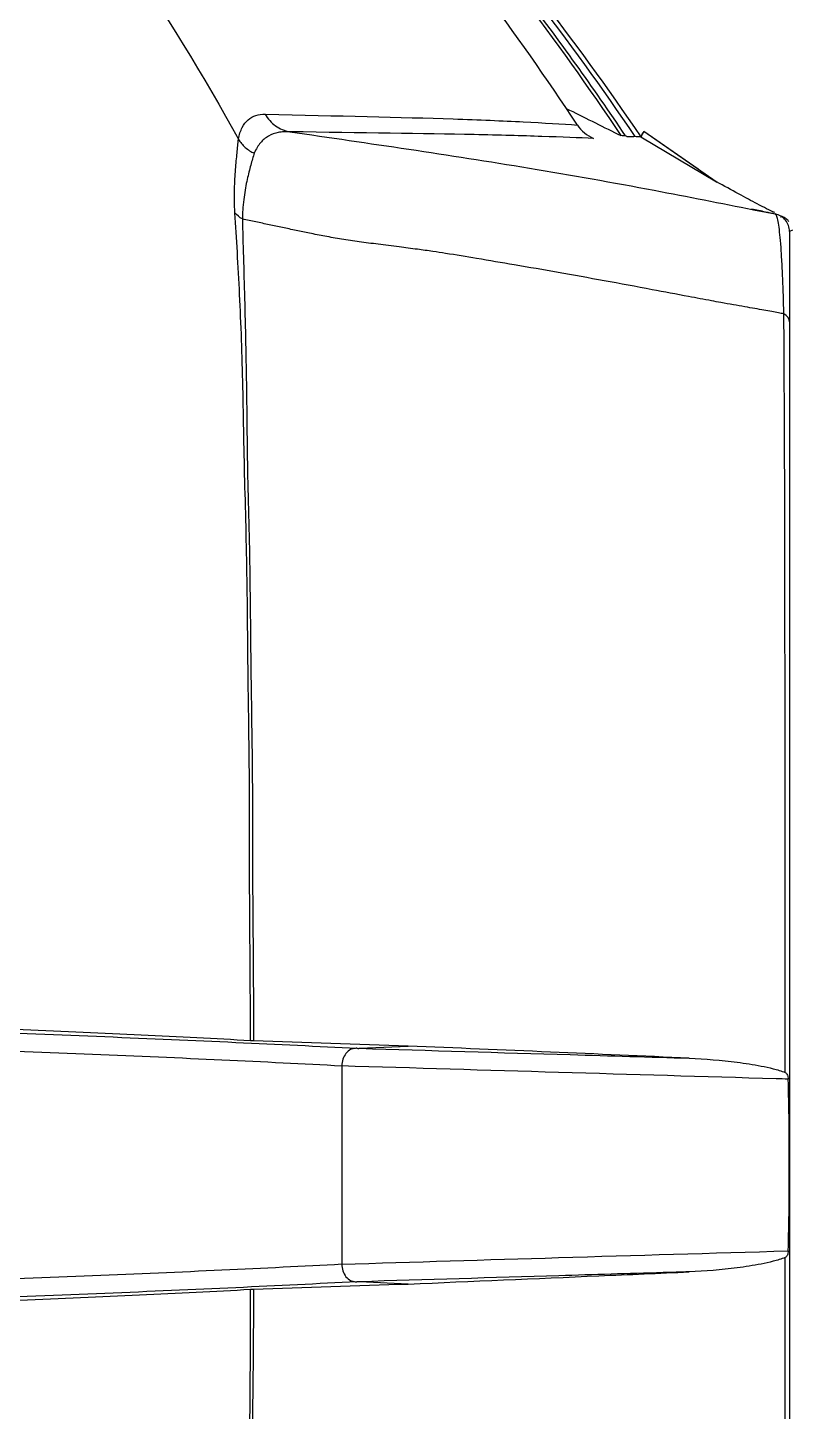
# Model space of a CAD drawing. Extents: x 9.3 to 87.2, y 0.6 to 68.8.
# Drawn here: x 83.627 to 84.911, y 26.251 to 28.58 of the extents above; entities that cross this region are included whole.
import ezdxf

# ---------------------------------------------------------------- set-up
doc = ezdxf.new("R2010")
doc.units = 0
doc.header["$MEASUREMENT"] = 0
doc.layers.add('OBJECT', color=7, linetype='CONTINUOUS')

msp = doc.modelspace()

# ---------------------------------------------------------------- linework, layer by layer
at = {"layer": 'OBJECT'}
for p, q in [((83.9715, 28.4101), (83.9817, 28.3918)), ((84.6355, 28.3966), (84.6336, 28.3976)), ((84.6591, 28.3962), (84.7868, 28.3203)), ((84.7558, 28.3415), (84.6643, 28.4048)), ((84.8492, 28.2732), (84.8856, 28.2661)), ((84.8856, 28.2661), (84.8878, 28.2649)), ((84.9146, 28.2387), (84.9096, 28.2367)), ((84.1854, 26.8617), (84.2678, 26.8655)), ((84.1556, 26.8318), (84.1556, 26.4986)), ((84.9091, 26.6652), (84.9091, 26.6652)), ((84.2678, 26.4649), (84.1854, 26.4687))]:
    msp.add_line(p, q, dxfattribs=at)
at = {"layer": 'OBJECT', "flags": 128}
msp.add_lwpolyline([(84.788, 28.3192), (84.7733, 28.3294), (84.6643, 28.4048)], dxfattribs=at)
at = {"layer": 'OBJECT'}
for centre, radius, start, end in [((84.9092, 26.5754), 0.0898, 89.7376, 90.0311), ((84.9092, 26.7561), 0.0909, 269.9692, 270.2591)]:
    msp.add_arc(centre, radius, start, end, dxfattribs=at)
for points, knots in [([(82.903, 29.9666), (83.0787, 29.8736), (83.2482, 29.7704), (83.4928, 29.6), (83.5726, 29.5408), (83.7283, 29.4177), (83.8042, 29.3538), (83.9152, 29.2545), (83.9518, 29.2207), (84.0237, 29.1523), (84.0591, 29.1177), (84.1635, 29.0121), (84.2308, 28.9398), (84.426, 28.7169), (84.5472, 28.5605), (84.6591, 28.3962)], [0, 0, 0, 0, 0.25, 0.25, 0.375, 0.375, 0.5, 0.5, 0.5625, 0.5625, 0.625, 0.625, 0.75, 0.75, 1, 1, 1, 1]), ([(82.9048, 29.9611), (82.992, 29.9149), (83.0777, 29.8662), (83.2461, 29.7634), (83.3287, 29.7095), (83.5714, 29.5402), (83.7263, 29.4175), (84.0199, 29.1541), (84.1587, 29.0134), (84.4181, 28.7162), (84.5387, 28.5597), (84.6493, 28.3964)], [0, 0, 0, 0, 0.125, 0.125, 0.25, 0.25, 0.5, 0.5, 0.75, 0.75, 1, 1, 1, 1]), ([(84.6336, 28.3976), (84.579, 28.479), (84.5219, 28.5586), (84.4029, 28.7143), (84.3411, 28.7902), (84.2129, 28.938), (84.1466, 29.0099), (84.0094, 29.1497), (83.9387, 29.2175), (83.7203, 29.4142), (83.5666, 29.5364), (83.3258, 29.7047), (83.2438, 29.7584), (83.0766, 29.8605), (82.9916, 29.909), (82.9049, 29.9549)], [0, 0, 0, 0, 0.125, 0.125, 0.25, 0.25, 0.375, 0.375, 0.5, 0.5, 0.75, 0.75, 0.875, 0.875, 1, 1, 1, 1]), ([(82.9045, 29.951), (82.9909, 29.9052), (83.0757, 29.8569), (83.2423, 29.755), (83.3241, 29.7015), (83.4841, 29.5895), (83.5624, 29.5311), (83.7153, 29.4094), (83.7897, 29.3463), (83.9343, 29.2158), (84.0047, 29.1483), (84.1412, 29.0088), (84.2075, 28.9368), (84.3988, 28.7155), (84.517, 28.5605), (84.6256, 28.398)], [0, 0, 0, 0, 0.125, 0.125, 0.25, 0.25, 0.375, 0.375, 0.5, 0.5, 0.625, 0.625, 0.75, 0.75, 1, 1, 1, 1]), ([(84.5524, 28.4159), (84.5008, 28.4943), (84.4469, 28.5711), (84.3345, 28.7208), (84.2761, 28.7939), (84.1547, 28.9363), (84.0917, 29.0058), (83.9614, 29.1409), (83.8943, 29.2063), (83.7563, 29.3327), (83.6853, 29.3937), (83.5396, 29.5115), (83.4647, 29.5683), (83.2356, 29.731), (83.0766, 29.8298), (82.9113, 29.9187)], [0, 0, 0, 0, 0.125, 0.125, 0.25, 0.25, 0.375, 0.375, 0.5, 0.5, 0.625, 0.625, 0.75, 0.75, 1, 1, 1, 1]), ([(84.5338, 28.4438), (84.5628, 28.4294), (84.5934, 28.4141), (84.6239, 28.3988), (84.6256, 28.398)], [0, 0, 0, 0, 0.945279, 1, 1, 1, 1]), ([(83.9817, 28.3917), (83.9831, 28.3997), (83.9853, 28.4063), (83.9909, 28.4171), (83.9942, 28.4214), (84.0058, 28.4315), (84.0154, 28.4344), (84.0268, 28.4341)], [0, 0, 0, 0, 0.25, 0.25, 0.5, 0.5, 1, 1, 1, 1]), ([(84.0268, 28.4341), (84.1502, 28.4312), (84.2555, 28.4291), (84.387, 28.4247), (84.4264, 28.423), (84.4962, 28.4195), (84.5267, 28.4176), (84.5524, 28.4159)], [0, 0, 0, 0, 0.5, 0.5, 0.75, 0.75, 1, 1, 1, 1]), ([(84.0268, 28.4341), (84.0311, 28.4264), (84.0371, 28.4196), (84.0513, 28.4094), (84.0595, 28.406), (84.0681, 28.4045)], [0, 0, 0, 0, 0.5, 0.5, 1, 1, 1, 1]), ([(84.0681, 28.4045), (84.0664, 28.4045), (84.0647, 28.4046), (84.0614, 28.4046), (84.0565, 28.4044), (84.0519, 28.4038), (84.0429, 28.402), (84.0374, 28.4001), (84.0274, 28.3944), (84.0229, 28.3906), (84.0148, 28.3811), (84.0113, 28.3754), (84.0085, 28.3684)], [0, 0, 0, 0, 0.0625, 0.0625, 0.125, 0.25, 0.25, 0.5, 0.5, 0.75, 0.75, 1, 1, 1, 1]), ([(84.5797, 28.3934), (84.5553, 28.3944), (84.5262, 28.3955), (84.4591, 28.3977), (84.421, 28.3988), (84.2932, 28.4014), (84.1899, 28.4027), (84.0681, 28.4045)], [0, 0, 0, 0, 0.25, 0.25, 0.5, 0.5, 1, 1, 1, 1]), ([(84.0681, 28.4045), (84.2014, 28.3852), (84.403, 28.3561), (84.6714, 28.3087), (84.7939, 28.2843), (84.8492, 28.2732)], [0, 0, 0, 0, 0.5170964, 0.7822719, 1, 1, 1, 1]), ([(84.6643, 28.4048), (84.6641, 28.4045), (84.6638, 28.404), (84.6618, 28.4006), (84.6598, 28.3973), (84.6591, 28.3962)], [0, 0, 0, 0, 0.3997066, 0.7993997, 1, 1, 1, 1]), ([(83.9758, 28.2678), (83.9749, 28.2829), (83.9749, 28.296), (83.9756, 28.3201), (83.9762, 28.3311), (83.9777, 28.3511), (83.9786, 28.3602), (83.9802, 28.3771), (83.981, 28.3848), (83.9817, 28.3918)], [0, 0, 0, 0, 0.25, 0.25, 0.5, 0.5, 0.75, 0.75, 1, 1, 1, 1]), ([(83.9817, 28.3917), (83.9848, 28.3866), (83.9887, 28.3821), (83.9978, 28.3741), (84.003, 28.3708), (84.0085, 28.3684)], [0, 0, 0, 0, 0.5, 0.5, 1, 1, 1, 1]), ([(84.0085, 28.3684), (84.0065, 28.3623), (84.0045, 28.3557), (84.0004, 28.341), (83.9984, 28.3329), (83.9945, 28.3151), (83.9927, 28.3054), (83.9905, 28.2891), (83.9899, 28.2834), (83.9891, 28.2742), (83.9889, 28.2711), (83.9887, 28.2662), (83.9886, 28.2646), (83.9885, 28.2612), (83.9885, 28.2594), (83.9885, 28.2577)], [0, 0, 0, 0, 0.25, 0.25, 0.5, 0.5, 0.75, 0.75, 0.875, 0.875, 0.9375, 0.9375, 0.96875, 0.96875, 1, 1, 1, 1]), ([(84.8846, 28.2684), (84.8758, 28.2726), (84.8543, 28.2831), (84.8119, 28.3064), (84.7868, 28.3203)], [0, 0, 0, 0, 0.405367, 1, 1, 1, 1]), ([(84.0018, 26.8744), (84.0021, 26.9388), (84.0015, 27.0031), (84.0008, 27.0989), (84.0005, 27.1307), (84.0005, 27.1781), (84.0006, 27.1939), (84.0007, 27.2254), (84.0006, 27.2411), (84.0004, 27.3196), (83.9995, 27.382), (83.9983, 27.4748), (83.9979, 27.5055), (83.9973, 27.5666), (83.997, 27.597), (83.9963, 27.6574), (83.9957, 27.6875), (83.9944, 27.7473), (83.9936, 27.777), (83.992, 27.8352), (83.9913, 27.8638), (83.9904, 27.9198), (83.99, 27.9473), (83.9887, 28.0014), (83.9879, 28.0281), (83.9861, 28.0803), (83.985, 28.1057), (83.9814, 28.1795), (83.9785, 28.2256), (83.9758, 28.2677)], [0, 0, 0, 0, 0.125, 0.125, 0.1875, 0.1875, 0.21875, 0.21875, 0.25, 0.25, 0.375, 0.375, 0.4375, 0.4375, 0.5, 0.5, 0.5625, 0.5625, 0.625, 0.625, 0.6875, 0.6875, 0.75, 0.75, 0.8125, 0.8125, 0.875, 0.875, 1, 1, 1, 1]), ([(83.9885, 28.2577), (83.9893, 28.2169), (83.9908, 28.172), (83.9927, 28.0995), (83.9933, 28.0745), (83.9944, 28.023), (83.9949, 27.9966), (83.9957, 27.9428), (83.9959, 27.9155), (83.9965, 27.8598), (83.9971, 27.8313), (83.9985, 27.7733), (83.9993, 27.7438), (84.0005, 27.6842), (84.001, 27.6543), (84.0017, 27.594), (84.002, 27.5638), (84.0027, 27.5029), (84.0031, 27.4722), (84.0044, 27.3798), (84.0053, 27.3176), (84.0056, 27.2394), (84.0057, 27.2237), (84.0057, 27.1924), (84.0056, 27.1767), (84.0056, 27.1294), (84.0059, 27.0977), (84.0066, 27.0023), (84.0072, 26.9383), (84.0069, 26.8742)], [0, 0, 0, 0, 0.125, 0.125, 0.1875, 0.1875, 0.25, 0.25, 0.3125, 0.3125, 0.375, 0.375, 0.4375, 0.4375, 0.5, 0.5, 0.5625, 0.5625, 0.625, 0.625, 0.75, 0.75, 0.78125, 0.78125, 0.8125, 0.8125, 0.875, 0.875, 1, 1, 1, 1]), ([(84.9001, 28.0979), (84.897, 28.0985), (84.8903, 28.0998), (84.8791, 28.1019), (84.8659, 28.1043), (84.8508, 28.107), (84.8337, 28.11), (84.8145, 28.1134), (84.7959, 28.1166), (84.7707, 28.1213), (84.7321, 28.1286), (84.6717, 28.1399), (84.5985, 28.1536), (84.5212, 28.1675), (84.4496, 28.1799), (84.3865, 28.1906), (84.3408, 28.1982), (84.3076, 28.2033), (84.2815, 28.2069), (84.2507, 28.2109), (84.2181, 28.215), (84.1859, 28.2191), (84.156, 28.2236), (84.1281, 28.2284), (84.1025, 28.2335), (84.0787, 28.2385), (84.0562, 28.2432), (84.0336, 28.248), (84.0111, 28.2528), (83.996, 28.256), (83.9885, 28.2577)], [0, 0, 0, 0, 0.010055, 0.022297, 0.036727, 0.053344, 0.072148, 0.093139, 0.116317, 0.133602, 0.175891, 0.243162, 0.331396, 0.41605, 0.497146, 0.566728, 0.624255, 0.647909, 0.676949, 0.711384, 0.751221, 0.786743, 0.819856, 0.850562, 0.878864, 0.90314, 0.927392, 0.95162, 0.975822, 1, 1, 1, 1]), ([(84.8861, 28.266), (84.8805, 28.2671), (84.8671, 28.2699), (84.8537, 28.2726), (84.8458, 28.2742)], [0, 0, 0, 0, 0.412755, 1, 1, 1, 1]), ([(84.9001, 28.098), (84.9, 28.1016), (84.8999, 28.1053), (84.8997, 28.1125), (84.8996, 28.116), (84.8993, 28.1263), (84.8991, 28.1328), (84.8984, 28.1518), (84.8979, 28.1635), (84.8969, 28.1849), (84.8963, 28.1947), (84.8952, 28.2121), (84.8946, 28.2197), (84.8933, 28.2331), (84.8927, 28.2389), (84.8913, 28.2488), (84.8906, 28.2529), (84.8892, 28.2594), (84.8885, 28.2618), (84.8874, 28.2643), (84.8871, 28.2649), (84.8865, 28.2656), (84.8863, 28.2658), (84.886, 28.266), (84.8858, 28.2661), (84.8856, 28.2661)], [0, 0, 0, 0, 0.03125, 0.03125, 0.0625, 0.0625, 0.125, 0.125, 0.25, 0.25, 0.375, 0.375, 0.5, 0.5, 0.625, 0.625, 0.75, 0.75, 0.875, 0.875, 0.9375, 0.9375, 0.96875, 0.96875, 1, 1, 1, 1]), ([(84.9096, 28.2367), (84.9096, 28.2435), (84.9072, 28.2504), (84.8985, 28.261), (84.8923, 28.2647), (84.8856, 28.2661)], [0, 0, 0, 0, 0.5, 0.5, 1, 1, 1, 1]), ([(84.8944, 28.2614), (84.8949, 28.2613), (84.8954, 28.2615), (84.8962, 28.262), (84.8966, 28.2624), (84.8971, 28.2624)], [0, 0, 0, 0, 0.5, 0.5, 1, 1, 1, 1]), ([(84.9082, 28.2534), (84.908, 28.2538), (84.907, 28.2552), (84.9034, 28.259), (84.8987, 28.2611), (84.8968, 28.2619)], [0, 0, 0, 0, 0.162334, 0.65393, 1, 1, 1, 1]), ([(84.9096, 28.2367), (84.9096, 28.2368), (84.9096, 28.2342), (84.9096, 28.2257), (84.9096, 28.2222), (84.9096, 28.2134), (84.9096, 28.2083), (84.9096, 28.1962), (84.9096, 28.1894), (84.9096, 28.1737), (84.9096, 28.1647), (84.9096, 28.1353), (84.9096, 28.1121), (84.9096, 28.0844)], [0, 0, 0, 0, 0.25, 0.25, 0.375, 0.375, 0.5, 0.5, 0.625, 0.625, 0.75, 0.75, 1, 1, 1, 1]), ([(84.9023, 26.8208), (84.9023, 26.9361), (84.9023, 27.05), (84.9022, 27.2188), (84.9022, 27.2747), (84.9021, 27.3859), (84.9021, 27.4413), (84.9019, 27.604), (84.9018, 27.7084), (84.9012, 27.9092), (84.9008, 28.0056), (84.9001, 28.0979)], [0, 0, 0, 0, 0.25, 0.25, 0.375, 0.375, 0.5, 0.5, 0.75, 0.75, 1, 1, 1, 1]), ([(84.9096, 28.0844), (84.9097, 27.9831), (84.9097, 27.8766), (84.9096, 27.6536), (84.9096, 27.5371), (84.9096, 27.294), (84.9096, 27.1706), (84.9096, 26.9205), (84.9096, 26.7937), (84.9096, 26.6652)], [0, 0, 0, 0, 0.25, 0.25, 0.5, 0.5, 0.75, 0.75, 1, 1, 1, 1]), ([(82.1309, 26.9285), (82.1566, 26.928), (82.1822, 26.9275), (82.2332, 26.9264), (82.3094, 26.9248), (82.3845, 26.9231), (82.5333, 26.9197), (82.6306, 26.9173), (82.9157, 26.91), (83.097, 26.9047), (83.4424, 26.8935), (83.6048, 26.8875), (83.8329, 26.8782), (83.9064, 26.875), (84.0479, 26.8684), (84.1159, 26.8651), (84.181, 26.8617)], [0, 0, 0, 0, 0.03125, 0.03125, 0.0625, 0.125, 0.125, 0.25, 0.25, 0.5, 0.5, 0.75, 0.75, 0.875, 0.875, 1, 1, 1, 1]), ([(84.0018, 26.8744), (83.8842, 26.881), (83.7567, 26.887), (83.5503, 26.8956), (83.4791, 26.8983), (83.3315, 26.9037), (83.2554, 26.9063), (83.099, 26.9112), (83.0187, 26.9137), (82.8536, 26.9184), (82.7688, 26.9206), (82.5092, 26.9272), (82.329, 26.9313), (82.1414, 26.9352)], [0, 0, 0, 0, 0.25, 0.25, 0.375, 0.375, 0.5, 0.5, 0.625, 0.625, 0.75, 0.75, 1, 1, 1, 1]), ([(84.1556, 26.8318), (84.0268, 26.8386), (83.8864, 26.8451), (83.5858, 26.8575), (83.4254, 26.8634), (83.0844, 26.8745), (82.9053, 26.8798), (82.5302, 26.8895), (82.3339, 26.8941), (82.1309, 26.8982)], [0, 0, 0, 0, 0.25, 0.25, 0.5, 0.5, 0.75, 0.75, 1, 1, 1, 1]), ([(84.181, 26.8617), (84.1802, 26.8617), (84.1793, 26.8617), (84.1773, 26.8615), (84.1763, 26.8614), (84.1737, 26.8609), (84.1721, 26.8603), (84.1677, 26.858), (84.1651, 26.8558), (84.1606, 26.8503), (84.1588, 26.847), (84.1563, 26.8398), (84.1557, 26.836), (84.1556, 26.832)], [0, 0, 0, 0, 0.0625, 0.0625, 0.125, 0.125, 0.25, 0.25, 0.5, 0.5, 0.75, 0.75, 1, 1, 1, 1]), ([(84.181, 26.8617), (84.1816, 26.8617), (84.1821, 26.8617), (84.1827, 26.8616), (84.183, 26.8616), (84.1834, 26.8616), (84.1837, 26.8616), (84.1839, 26.8616), (84.1842, 26.8616), (84.1844, 26.8616), (84.1846, 26.8616), (84.1849, 26.8616), (84.1851, 26.8617), (84.1852, 26.8617), (84.1852, 26.8617), (84.1853, 26.8617), (84.1853, 26.8617), (84.1853, 26.8617), (84.1854, 26.8617)], [0, 0, 0, 0, 0.000050556, 0.000050556, 0.000050556, 0.0000818144, 0.0000818144, 0.0000818144, 0.0001011032, 0.0001011032, 0.0001011032, 0.0001205568, 0.0001205568, 0.0001205568, 0.0001251167, 0.0001251167, 0.0001251167, 0.000127272, 0.000127272, 0.000127272, 0.000127272]), ([(84.1854, 26.8617), (84.3037, 26.8581), (84.4221, 26.8545), (84.5405, 26.851), (84.6072, 26.849), (84.6739, 26.847), (84.7406, 26.845)], [0, 0, 0, 0, 0.01234064, 0.01234064, 0.01234064, 0.01929563, 0.01929563, 0.01929563, 0.01929563]), ([(84.7406, 26.845), (84.6628, 26.8485), (84.5849, 26.8519), (84.507, 26.8553), (84.4273, 26.8587), (84.3475, 26.8621), (84.2678, 26.8655)], [0.00657067, 0.00657067, 0.00657067, 0.00657067, 0.01565711, 0.01565711, 0.01565711, 0.02496035, 0.02496035, 0.02496035, 0.02496035]), ([(84.9073, 26.8097), (84.9006, 26.8099), (84.8938, 26.8101), (84.8871, 26.8103), (84.765, 26.8138), (84.643, 26.8174), (84.5209, 26.821), (84.3991, 26.8247), (84.2773, 26.8283), (84.1556, 26.832)], [0, 0, 0, 0, 0.00070372, 0.00070372, 0.00070372, 0.01342346, 0.01342346, 0.01342346, 0.02611525, 0.02611525, 0.02611525, 0.02611525]), ([(84.7406, 26.845), (84.7677, 26.8438), (84.7947, 26.8417), (84.8352, 26.8365), (84.8486, 26.8345), (84.8688, 26.8305), (84.8755, 26.829), (84.8889, 26.8255), (84.8956, 26.8235), (84.9023, 26.8208)], [0, 0, 0, 0, 0.5, 0.5, 0.75, 0.75, 0.875, 0.875, 1, 1, 1, 1]), ([(84.9023, 26.8208), (84.9039, 26.8201), (84.9052, 26.8187), (84.9068, 26.8147), (84.9072, 26.8123), (84.9073, 26.8097)], [0, 0, 0, 0, 0.5, 0.5, 1, 1, 1, 1]), ([(84.9091, 26.6652), (84.9091, 26.6893), (84.9091, 26.7134), (84.9086, 26.7615), (84.9083, 26.7856), (84.9073, 26.8097)], [0, 0, 0, 0, 0.5, 0.5, 1, 1, 1, 1]), ([(84.9073, 26.5207), (84.9083, 26.5447), (84.9086, 26.5688), (84.9091, 26.617), (84.9091, 26.6411), (84.9091, 26.6652)], [0, 0, 0, 0, 0.5, 0.5, 1, 1, 1, 1]), ([(84.9096, 26.6652), (84.9096, 26.5367), (84.9096, 26.41), (84.9096, 26.16), (84.9096, 26.0367), (84.9096, 25.7936), (84.9096, 25.6771), (84.9097, 25.4541), (84.9097, 25.3475), (84.9096, 25.2462)], [0, 0, 0, 0, 0.25, 0.25, 0.5, 0.5, 0.75, 0.75, 1, 1, 1, 1]), ([(84.1556, 26.4983), (84.2773, 26.502), (84.3991, 26.5057), (84.5209, 26.5093), (84.6497, 26.5132), (84.7785, 26.517), (84.9073, 26.5207)], [0.00000011, 0.00000011, 0.00000011, 0.00000011, 0.0126919, 0.0126919, 0.0126919, 0.02611535, 0.02611535, 0.02611535, 0.02611535]), ([(84.9023, 26.5096), (84.8957, 26.5069), (84.889, 26.5049), (84.8756, 26.5014), (84.8689, 26.4999), (84.8486, 26.4959), (84.8351, 26.4938), (84.7947, 26.4887), (84.7677, 26.4865), (84.7406, 26.4853)], [0, 0, 0, 0, 0.125, 0.125, 0.25, 0.25, 0.5, 0.5, 1, 1, 1, 1]), ([(84.9001, 25.2327), (84.9008, 25.3248), (84.9012, 25.421), (84.9018, 25.6213), (84.9019, 25.7255), (84.9021, 25.8878), (84.9021, 25.943), (84.9022, 26.054), (84.9022, 26.11), (84.9022, 26.2227), (84.9023, 26.2795), (84.9023, 26.3939), (84.9023, 26.4516), (84.9023, 26.5096)], [0, 0, 0, 0, 0.25, 0.25, 0.5, 0.5, 0.625, 0.625, 0.75, 0.75, 0.875, 0.875, 1, 1, 1, 1]), ([(84.9073, 26.5207), (84.9072, 26.5181), (84.9068, 26.5157), (84.9052, 26.5117), (84.9039, 26.5103), (84.9023, 26.5096)], [0, 0, 0, 0, 0.5, 0.5, 1, 1, 1, 1]), ([(82.1309, 26.4322), (82.3339, 26.4363), (82.5302, 26.4408), (82.9053, 26.4506), (83.0844, 26.4558), (83.4254, 26.467), (83.5858, 26.4729), (83.8864, 26.4853), (84.0268, 26.4918), (84.1556, 26.4986)], [0, 0, 0, 0, 0.25, 0.25, 0.5, 0.5, 0.75, 0.75, 1, 1, 1, 1]), ([(84.1556, 26.4983), (84.1557, 26.4944), (84.1564, 26.4905), (84.1589, 26.4833), (84.1606, 26.48), (84.1651, 26.4745), (84.1677, 26.4723), (84.1721, 26.4701), (84.1736, 26.4695), (84.1763, 26.469), (84.1773, 26.4688), (84.1793, 26.4687), (84.1802, 26.4687), (84.181, 26.4687)], [0, 0, 0, 0, 0.25, 0.25, 0.5, 0.5, 0.75, 0.75, 0.875, 0.875, 0.9375, 0.9375, 1, 1, 1, 1]), ([(84.7406, 26.4853), (84.726, 26.4849), (84.7114, 26.4845), (84.6968, 26.484), (84.6383, 26.4823), (84.5798, 26.4806), (84.5214, 26.4788), (84.4094, 26.4755), (84.2974, 26.4721), (84.1854, 26.4687)], [0, 0, 0, 0, 0.001524, 0.001524, 0.001524, 0.00762, 0.00762, 0.00762, 0.01929564, 0.01929564, 0.01929564, 0.01929564]), ([(84.2678, 26.4649), (84.3748, 26.4694), (84.4817, 26.474), (84.5887, 26.4787), (84.6393, 26.4809), (84.69, 26.4831), (84.7406, 26.4853)], [0, 0, 0, 0, 0.01248017, 0.01248017, 0.01248017, 0.01838969, 0.01838969, 0.01838969, 0.01838969]), ([(84.181, 26.4687), (84.1159, 26.4653), (84.0479, 26.4619), (83.9064, 26.4554), (83.8329, 26.4522), (83.6048, 26.4428), (83.4424, 26.4369), (83.097, 26.4257), (82.9157, 26.4204), (82.6306, 26.413), (82.5333, 26.4107), (82.3845, 26.4073), (82.3344, 26.4061), (82.2586, 26.4045), (82.2332, 26.404), (82.1822, 26.4029), (82.1566, 26.4024), (82.1309, 26.4019)], [0, 0, 0, 0, 0.125, 0.125, 0.25, 0.25, 0.5, 0.5, 0.75, 0.75, 0.875, 0.875, 0.9375, 0.9375, 0.96875, 0.96875, 1, 1, 1, 1]), ([(84.1854, 26.4687), (84.1853, 26.4687), (84.1853, 26.4687), (84.1852, 26.4687), (84.1851, 26.4687), (84.1849, 26.4687), (84.1848, 26.4687), (84.1841, 26.4687), (84.1835, 26.4687), (84.1829, 26.4687), (84.1823, 26.4687), (84.1816, 26.4687), (84.181, 26.4687)], [0, 0, 0, 0, 0.0000044564, 0.0000044564, 0.0000044564, 0.0000160623, 0.0000160623, 0.0000160623, 0.0000688807, 0.0000688807, 0.0000688807, 0.0001278285, 0.0001278285, 0.0001278285, 0.0001278285]), ([(82.1309, 26.3954), (82.3187, 26.3993), (82.4991, 26.4034), (82.7588, 26.41), (82.8435, 26.4122), (83.0093, 26.417), (83.0901, 26.4194), (83.2472, 26.4244), (83.3236, 26.4269), (83.4719, 26.4323), (83.544, 26.435), (83.7527, 26.4435), (83.8821, 26.4495), (84.0022, 26.456)], [0, 0, 0, 0, 0.25, 0.25, 0.375, 0.375, 0.5, 0.5, 0.625, 0.625, 0.75, 0.75, 1, 1, 1, 1]), ([(83.9758, 25.0626), (83.9786, 25.1049), (83.9813, 25.1509), (83.9844, 25.2244), (83.9851, 25.2497), (83.9872, 25.302), (83.9884, 25.3288), (83.9898, 25.3698), (83.9903, 25.3835), (83.991, 25.4113), (83.9912, 25.4252), (83.9918, 25.4673), (83.9926, 25.4962), (83.9945, 25.5548), (83.9955, 25.5846), (83.9962, 25.6293), (83.9963, 25.6442), (83.9961, 25.6741), (83.996, 25.6892), (83.9962, 25.7346), (83.9966, 25.7652), (83.9977, 25.8265), (83.9983, 25.8574), (84.0001, 25.9503), (84.0011, 26.0127), (84.0013, 26.091), (84.0012, 26.1066), (84.0011, 26.138), (84.001, 26.1537), (84.0008, 26.201), (84.0011, 26.2326), (84.0019, 26.3279), (84.0026, 26.3919), (84.0022, 26.456)], [0, 0, 0, 0, 0.125, 0.125, 0.1875, 0.1875, 0.25, 0.25, 0.28125, 0.28125, 0.3125, 0.3125, 0.375, 0.375, 0.4375, 0.4375, 0.46875, 0.46875, 0.5, 0.5, 0.5625, 0.5625, 0.625, 0.625, 0.75, 0.75, 0.78125, 0.78125, 0.8125, 0.8125, 0.875, 0.875, 1, 1, 1, 1]), ([(84.0069, 26.4562), (84.0072, 26.3923), (84.0064, 26.3285), (84.0053, 26.2335), (84.005, 26.2019), (84.005, 26.1548), (84.0051, 26.1391), (84.0052, 26.1079), (84.0052, 26.0922), (84.0049, 26.0141), (84.0037, 25.9519), (84.0018, 25.8592), (84.0011, 25.8285), (84, 25.7673), (83.9995, 25.7368), (83.9994, 25.6915), (83.9994, 25.6765), (83.9996, 25.6468), (83.9996, 25.6319), (83.9991, 25.5875), (83.9982, 25.558), (83.9965, 25.4999), (83.9958, 25.4714), (83.9955, 25.4297), (83.9955, 25.4159), (83.9951, 25.3885), (83.9948, 25.3749), (83.9938, 25.3343), (83.993, 25.3077), (83.9922, 25.2687), (83.9919, 25.256), (83.9915, 25.231), (83.9914, 25.2188), (83.9904, 25.1585), (83.9892, 25.1135), (83.9884, 25.0726)], [0, 0, 0, 0, 0.125, 0.125, 0.1875, 0.1875, 0.21875, 0.21875, 0.25, 0.25, 0.375, 0.375, 0.4375, 0.4375, 0.5, 0.5, 0.53125, 0.53125, 0.5625, 0.5625, 0.625, 0.625, 0.6875, 0.6875, 0.71875, 0.71875, 0.75, 0.75, 0.8125, 0.8125, 0.84375, 0.84375, 0.875, 0.875, 1, 1, 1, 1])]:
    msp.add_open_spline(points, degree=3, knots=knots, dxfattribs=at)
for points in [[(83.5464, 29.0195), (83.7075, 28.8329), (83.8503, 28.629), (83.9715, 28.4101)], [(84.5524, 28.4159), (84.5591, 28.4058), (84.5685, 28.398), (84.5797, 28.3934)], [(84.6336, 28.3976), (84.631, 28.3977), (84.6284, 28.3979), (84.6256, 28.398)], [(84.6355, 28.3966), (84.6403, 28.3965), (84.6443, 28.3964), (84.6477, 28.3964)], [(84.6591, 28.3962), (84.6567, 28.3956), (84.6528, 28.3959), (84.6478, 28.3964)], [(84.6591, 28.3962), (84.6608, 28.3989), (84.6624, 28.4017), (84.6643, 28.4048)], [(83.9817, 28.3918), (83.9817, 28.3918), (83.9817, 28.3917), (83.9817, 28.3917)], [(83.9885, 28.2577), (83.9836, 28.2605), (83.9793, 28.2639), (83.9758, 28.2678)], [(84.9096, 28.0844), (84.9096, 28.0895), (84.9061, 28.0945), (84.9001, 28.0979)], [(84.0069, 26.8742), (84.005, 26.8743), (84.0033, 26.8744), (84.0018, 26.8744)], [(84.2678, 26.8655), (84.1808, 26.8682), (84.0939, 26.8711), (84.0069, 26.8742)], [(84.1556, 26.832), (84.1556, 26.8319), (84.1556, 26.8319), (84.1556, 26.8318)], [(84.1556, 26.4986), (84.1556, 26.4985), (84.1556, 26.4984), (84.1556, 26.4983)], [(84.0069, 26.4562), (84.0938, 26.4593), (84.1808, 26.4622), (84.2678, 26.4649)], [(84.0022, 26.456), (84.0036, 26.456), (84.0052, 26.4561), (84.0069, 26.4562)]]:
    msp.add_open_spline(points, degree=3, dxfattribs=at)

doc.saveas('drawing.dxf')
